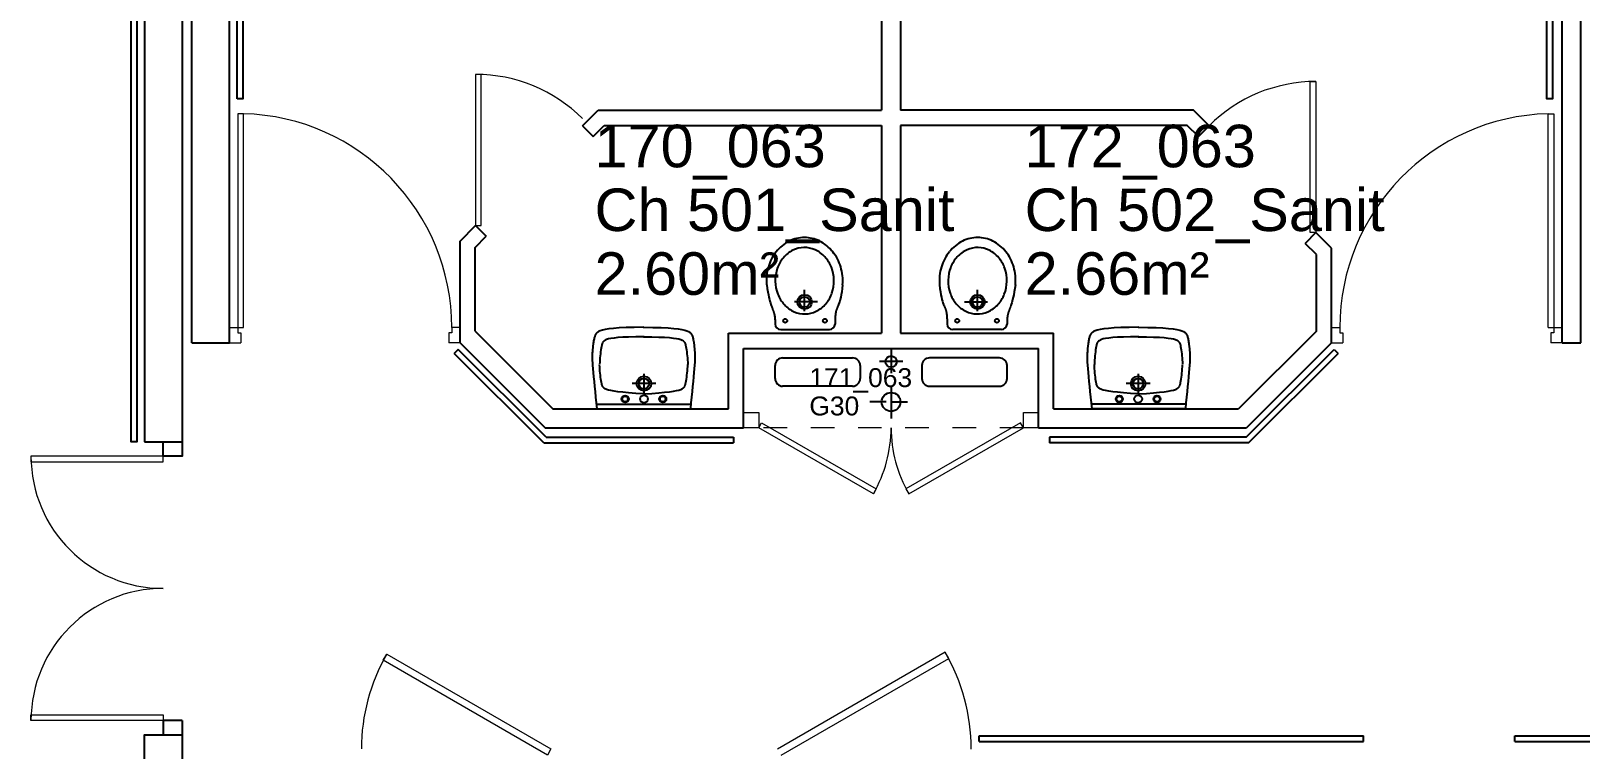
# Model space of a CAD drawing. Header units: metres. Extents: x -5 to 211, y -2 to 116.
# Drawn here: x 166.35 to 174.55, y 60.65 to 64.45 of the extents above; entities that cross this region are included whole.
import ezdxf

# ---------------------------------------------------------------- set-up
doc = ezdxf.new("R2010")
doc.units = ezdxf.units.M
doc.header["$MEASUREMENT"] = 0
doc.linetypes.add('CACHÉ', pattern=[0.25, 0.125, -0.125])
doc.linetypes.add('CONTINU', pattern=[0])
doc.layers.get('0').update_dxf_attribs({"linetype": 'CONTINUOUS'})
for name, color, linetype in [('006 sanitaire', 5, 'CONTINUOUS'), ('009 main courante', 171, 'CONTINUOUS'), ('A_Etiqu_Gaine', 8, 'CONTINUOUS'), ('A_Etiqu_Gaine_code', 8, 'CONTINUOUS'), ('A_Etiqu_Local', 8, 'CONTINUOUS'), ('A_MURS_CLOI', 7, 'CONTINUOUS'), ('A_MURS_STRU', 7, 'CONTINU')]:
    doc.layers.add(name, color=color, linetype=linetype)
doc.layers.add('A_PORT', color=8, linetype='CONTINUOUS', lineweight=0)
doc.styles.add('Attribut', font='arial.ttf')

# ---------------------------------------------------------------- blocks, each defined once
blk = doc.blocks.new('A_Etiqu_Local')
at = {"style": 'Attribut', "flags": 1}
for tag, p in [('CODE_HOPITAL', (-0.4463, 1.9645)), ('CODE_SITE', (-0.4463, 1.7395)), ('CODE_BATIMENT', (-0.4463, 1.5145)), ('CODE_SECTEUR', (-0.4463, 1.2895)), ('CODE_ETAGE', (-0.4463, 1.0645)), ('NOM_NORMALISE', (-0.4463, -0.843)), ('SECTEUR_ACTIVITE', (-0.4463, -1.068)), ('SOUS_SECTEUR_ACTIVITE', (-0.4463, -1.293)), ('VOLUME', (-0.4463, -1.518)), ('SERVICE', (-0.4463, -1.743)), ('CODE_UG', (-0.4463, -1.968)), ('CODE_UA', (-0.4463, -2.193)), ('CODE_POLE', (-0.4463, -2.418)), ('OCCUPANT_EXTERNE', (-0.4463, -2.643)), ('DISPONIBILITE', (-0.4463, -2.868)), ('ACCES_HANDICAPES', (-0.4463, -3.093)), ('NATURE_SOL', (-0.4463, -3.318)), ('RISQUE_LABORATOIRE', (-0.4463, -3.543)), ('AMIANTE', (-0.4463, -3.768))]:
    blk.add_attdef(tag, p, '', height=0.15, dxfattribs=at)
at = {"layer": 'A_Etiqu_Local', "style": 'Attribut'}
for tag, p in [('CODE_PIECE', (-0.4437, 0.5281)), ('NOM_USAGE', (-0.4437, 0.1906)), ('SURFACE', (-0.4437, -0.1469))]:
    blk.add_attdef(tag, p, '', height=0.225, dxfattribs=at)
blk = doc.blocks.new('A_Etiqu_Gaine')
at = {"style": 'Attribut', "flags": 1}
for tag, p in [('CODE_HOPITAL', (-0.4323, 0.8651)), ('CODE_SITE', (-0.4323, 0.7151)), ('CODE_BATIMENT', (-0.4323, 0.5651)), ('CODE_SECTEUR', (-0.4323, 0.4151)), ('CODE_ETAGE', (-0.4323, 0.2651)), ('NOM_NORMALISE', (-0.4323, -0.3349)), ('SECTEUR_ACTIVITE', (-0.4323, -0.4849)), ('SOUS_SECTEUR_ACTIVITE', (-0.4323, -0.6349)), ('SURFACE', (-0.4323, -0.7849)), ('CODE_UG', (-0.4323, -0.9349)), ('CODE_POLE', (-0.4323, -1.0849)), ('AMIANTE', (-0.4323, -1.2349))]:
    blk.add_attdef(tag, p, '', height=0.1, dxfattribs=at)
at = {"layer": 'A_Etiqu_Gaine', "style": 'Attribut'}
blk.add_attdef('NOM_USAGE', (-0.4323, -0.1849), '', height=0.1, dxfattribs=at)
at = {"layer": 'A_Etiqu_Gaine_code', "style": 'Attribut'}
blk.add_attdef('CODE_PIECE', (-0.4323, -0.0349), '', height=0.1, dxfattribs=at)

msp = doc.modelspace()

# ---------------------------------------------------------------- linework, layer by layer
at = {"layer": '006 sanitaire', "color": 8, "linetype": 'Continuous'}
for p, q in [((170.2426, 63.1019), (170.2455, 63.0825)), ((170.2455, 63.0825), (170.2484, 63.0653)), ((170.2484, 63.0653), (170.2513, 63.0502)), ((170.4428, 62.9627), (170.4428, 63.075)), ((170.6392, 63.0653), (170.6368, 63.0502)), ((170.6413, 63.0825), (170.6392, 63.0653)), ((170.643, 63.1019), (170.6413, 63.0825)), ((171.1573, 63.1019), (171.159, 63.0825)), ((171.159, 63.0825), (171.1611, 63.0653)), ((171.1611, 63.0653), (171.1635, 63.0502)), ((171.3575, 62.9627), (171.3575, 63.075)), ((171.5519, 63.0653), (171.549, 63.0502)), ((171.5548, 63.0825), (171.5519, 63.0653)), ((171.5577, 63.1019), (171.5548, 63.0825)), ((170.2513, 63.0502), (170.2541, 63.0368)), ((170.2541, 63.0368), (170.2569, 63.0252)), ((170.2569, 63.0252), (170.2595, 63.0151)), ((170.2595, 63.0151), (170.262, 63.0063)), ((170.262, 63.0063), (170.2644, 62.9987)), ((170.2644, 62.9987), (170.2666, 62.9921)), ((170.2666, 62.9921), (170.2687, 62.9863)), ((170.2687, 62.9863), (170.2696, 62.9837)), ((170.2696, 62.9837), (170.2705, 62.9813)), ((170.2705, 62.9813), (170.2714, 62.9789)), ((170.2714, 62.9789), (170.2722, 62.9767)), ((170.2722, 62.9767), (170.273, 62.9746)), ((170.5112, 63.0116), (170.3891, 63.0116)), ((170.6136, 62.9767), (170.6127, 62.9746)), ((170.6144, 62.9789), (170.6136, 62.9767)), ((170.6154, 62.9813), (170.6144, 62.9789)), ((170.6164, 62.9837), (170.6154, 62.9813)), ((170.6175, 62.9863), (170.6164, 62.9837)), ((170.6199, 62.9921), (170.6175, 62.9863)), ((170.6226, 62.9987), (170.6199, 62.9921)), ((170.6254, 63.0063), (170.6226, 62.9987)), ((170.6284, 63.0151), (170.6254, 63.0063)), ((170.6313, 63.0252), (170.6284, 63.0151)), ((170.6341, 63.0368), (170.6313, 63.0252)), ((170.6368, 63.0502), (170.6341, 63.0368)), ((171.1635, 63.0502), (171.1662, 63.0368)), ((171.1662, 63.0368), (171.169, 63.0252)), ((171.169, 63.0252), (171.172, 63.0151)), ((171.172, 63.0151), (171.1749, 63.0063)), ((171.1749, 63.0063), (171.1777, 62.9987)), ((171.1777, 62.9987), (171.1804, 62.9921)), ((171.1804, 62.9921), (171.1828, 62.9863)), ((171.1828, 62.9863), (171.1839, 62.9837)), ((171.1839, 62.9837), (171.1849, 62.9813)), ((171.1849, 62.9813), (171.1859, 62.9789)), ((171.1859, 62.9789), (171.1868, 62.9767)), ((171.1868, 62.9767), (171.1876, 62.9746)), ((171.2892, 63.0116), (171.4112, 63.0116)), ((171.5281, 62.9767), (171.5273, 62.9746)), ((171.5289, 62.9789), (171.5281, 62.9767)), ((171.5298, 62.9813), (171.5289, 62.9789)), ((171.5307, 62.9837), (171.5298, 62.9813)), ((171.5317, 62.9863), (171.5307, 62.9837)), ((171.5337, 62.9921), (171.5317, 62.9863)), ((171.5359, 62.9987), (171.5337, 62.9921)), ((171.5383, 63.0063), (171.5359, 62.9987)), ((171.5408, 63.0151), (171.5383, 63.0063)), ((171.5435, 63.0252), (171.5408, 63.0151)), ((171.5462, 63.0368), (171.5435, 63.0252)), ((171.549, 63.0502), (171.5462, 63.0368)), ((170.273, 62.9746), (170.2738, 62.9725)), ((170.2738, 62.9725), (170.2746, 62.9704)), ((170.2746, 62.9704), (170.2753, 62.9684)), ((170.2753, 62.9684), (170.2761, 62.9663)), ((170.2761, 62.9663), (170.2768, 62.9643)), ((170.2768, 62.9643), (170.2775, 62.9621)), ((170.2775, 62.9621), (170.2783, 62.9599)), ((170.2783, 62.9599), (170.279, 62.9577)), ((170.279, 62.9577), (170.2797, 62.9555)), ((170.2797, 62.9555), (170.2804, 62.9532)), ((170.2804, 62.9532), (170.281, 62.9509)), ((170.281, 62.9509), (170.2816, 62.9486)), ((170.2816, 62.9486), (170.2822, 62.9464)), ((170.2822, 62.9464), (170.2828, 62.9441)), ((170.2828, 62.9441), (170.2833, 62.9418)), ((170.2833, 62.9418), (170.2842, 62.9374)), ((170.2842, 62.9374), (170.2849, 62.9331)), ((170.2849, 62.9331), (170.2854, 62.9288)), ((170.2854, 62.9288), (170.2859, 62.9245)), ((170.2859, 62.9245), (170.2862, 62.9203)), ((170.2862, 62.9203), (170.2863, 62.916)), ((170.2863, 62.916), (170.2865, 62.9116)), ((170.2865, 62.9116), (170.2865, 62.9071)), ((170.2865, 62.9071), (170.2866, 62.9025)), ((170.2866, 62.9025), (170.2866, 62.8978)), ((170.2866, 62.8978), (170.2867, 62.8946)), ((170.6039, 62.8978), (170.6038, 62.8946)), ((170.604, 62.9071), (170.6039, 62.9025)), ((170.6039, 62.9025), (170.6039, 62.8978)), ((170.6041, 62.9203), (170.604, 62.916)), ((170.604, 62.916), (170.604, 62.9116)), ((170.604, 62.9116), (170.604, 62.9071)), ((170.6043, 62.9245), (170.6041, 62.9203)), ((170.6045, 62.9288), (170.6043, 62.9245)), ((170.6048, 62.9331), (170.6045, 62.9288)), ((170.6051, 62.9374), (170.6048, 62.9331)), ((170.6056, 62.9418), (170.6051, 62.9374)), ((170.6058, 62.9441), (170.6056, 62.9418)), ((170.6061, 62.9464), (170.6058, 62.9441)), ((170.6064, 62.9486), (170.6061, 62.9464)), ((170.6068, 62.9509), (170.6064, 62.9486)), ((170.6071, 62.9532), (170.6068, 62.9509)), ((170.6075, 62.9555), (170.6071, 62.9532)), ((170.6079, 62.9577), (170.6075, 62.9555)), ((170.6084, 62.9599), (170.6079, 62.9577)), ((170.6089, 62.9621), (170.6084, 62.9599)), ((170.6094, 62.9643), (170.6089, 62.9621)), ((170.61, 62.9663), (170.6094, 62.9643)), ((170.6106, 62.9684), (170.61, 62.9663)), ((170.6113, 62.9704), (170.6106, 62.9684)), ((170.612, 62.9725), (170.6113, 62.9704)), ((170.6127, 62.9746), (170.612, 62.9725)), ((171.1876, 62.9746), (171.1883, 62.9725)), ((171.1883, 62.9725), (171.1891, 62.9704)), ((171.1891, 62.9704), (171.1897, 62.9684)), ((171.1897, 62.9684), (171.1903, 62.9663)), ((171.1903, 62.9663), (171.1909, 62.9643)), ((171.1909, 62.9643), (171.1914, 62.9621)), ((171.1914, 62.9621), (171.1919, 62.9599)), ((171.1919, 62.9599), (171.1924, 62.9577)), ((171.1924, 62.9577), (171.1928, 62.9555)), ((171.1928, 62.9555), (171.1932, 62.9532)), ((171.1932, 62.9532), (171.1936, 62.9509)), ((171.1936, 62.9509), (171.1939, 62.9486)), ((171.1939, 62.9486), (171.1942, 62.9464)), ((171.1942, 62.9464), (171.1945, 62.9441)), ((171.1945, 62.9441), (171.1948, 62.9418)), ((171.1948, 62.9418), (171.1952, 62.9374)), ((171.1952, 62.9374), (171.1955, 62.9331)), ((171.1955, 62.9331), (171.1958, 62.9288)), ((171.1958, 62.9288), (171.196, 62.9245)), ((171.196, 62.9245), (171.1962, 62.9203)), ((171.1962, 62.9203), (171.1963, 62.916)), ((171.1963, 62.916), (171.1963, 62.9116)), ((171.1963, 62.9116), (171.1964, 62.9071)), ((171.1964, 62.9071), (171.1964, 62.9025)), ((171.1964, 62.9025), (171.1964, 62.8978)), ((171.1964, 62.8978), (171.1965, 62.8946)), ((171.5138, 62.8978), (171.5136, 62.8946)), ((171.514, 62.916), (171.5138, 62.9116)), ((171.5138, 62.9116), (171.5138, 62.9071)), ((171.5138, 62.9071), (171.5138, 62.9025)), ((171.5138, 62.9025), (171.5138, 62.8978)), ((171.5142, 62.9203), (171.514, 62.916)), ((171.5145, 62.9245), (171.5142, 62.9203)), ((171.5149, 62.9288), (171.5145, 62.9245)), ((171.5154, 62.9331), (171.5149, 62.9288)), ((171.5161, 62.9374), (171.5154, 62.9331)), ((171.517, 62.9418), (171.5161, 62.9374)), ((171.5175, 62.9441), (171.517, 62.9418)), ((171.5181, 62.9464), (171.5175, 62.9441)), ((171.5187, 62.9486), (171.5181, 62.9464)), ((171.5193, 62.9509), (171.5187, 62.9486)), ((171.52, 62.9532), (171.5193, 62.9509)), ((171.5206, 62.9555), (171.52, 62.9532)), ((171.5214, 62.9577), (171.5206, 62.9555)), ((171.5221, 62.9599), (171.5214, 62.9577)), ((171.5228, 62.9621), (171.5221, 62.9599)), ((171.5235, 62.9643), (171.5228, 62.9621)), ((171.5243, 62.9663), (171.5235, 62.9643)), ((171.525, 62.9684), (171.5243, 62.9663)), ((171.5257, 62.9704), (171.525, 62.9684)), ((171.5265, 62.9725), (171.5257, 62.9704)), ((171.5273, 62.9746), (171.5265, 62.9725)), ((169.3289, 62.8163), (169.3278, 62.811)), ((169.3299, 62.8212), (169.3289, 62.8163)), ((169.3311, 62.8256), (169.3299, 62.8212)), ((169.3323, 62.8296), (169.3311, 62.8256)), ((169.3336, 62.8333), (169.3323, 62.8296)), ((169.3351, 62.8367), (169.3336, 62.8333)), ((169.3368, 62.8398), (169.3351, 62.8367)), ((169.3387, 62.8426), (169.3368, 62.8398)), ((169.3408, 62.8453), (169.3387, 62.8426)), ((169.3433, 62.8478), (169.3408, 62.8453)), ((169.346, 62.8501), (169.3433, 62.8478)), ((169.3526, 62.8547), (169.346, 62.8501)), ((169.3613, 62.8589), (169.3526, 62.8547)), ((169.3729, 62.8627), (169.3613, 62.8589)), ((169.3879, 62.8662), (169.3729, 62.8627)), ((169.4072, 62.8693), (169.3879, 62.8662)), ((169.3956, 62.8128), (169.3884, 62.8097)), ((169.4053, 62.8157), (169.3956, 62.8128)), ((169.4181, 62.8184), (169.4053, 62.8157)), ((169.4315, 62.8719), (169.4072, 62.8693)), ((169.4345, 62.8208), (169.4181, 62.8184)), ((169.4615, 62.8742), (169.4315, 62.8719)), ((169.4552, 62.8228), (169.4345, 62.8208)), ((169.4809, 62.8246), (169.4552, 62.8228)), ((169.498, 62.8759), (169.4615, 62.8742)), ((169.512, 62.8259), (169.4809, 62.8246)), ((169.5415, 62.8772), (169.498, 62.8759)), ((169.5492, 62.8267), (169.512, 62.8259)), ((169.5929, 62.878), (169.5415, 62.8772)), ((169.5932, 62.8271), (169.5492, 62.8267)), ((169.589, 62.878), (169.6404, 62.8772)), ((169.5898, 62.8271), (169.6338, 62.8267)), ((169.6338, 62.8267), (169.671, 62.8259)), ((169.6404, 62.8772), (169.684, 62.8759)), ((169.671, 62.8259), (169.7021, 62.8246)), ((169.684, 62.8759), (169.7204, 62.8742)), ((169.7021, 62.8246), (169.7277, 62.8228)), ((169.7204, 62.8742), (169.7504, 62.8719)), ((169.7277, 62.8228), (169.7485, 62.8208)), ((169.7485, 62.8208), (169.7649, 62.8184)), ((169.7504, 62.8719), (169.7747, 62.8693)), ((169.7649, 62.8184), (169.7777, 62.8157)), ((169.7747, 62.8693), (169.794, 62.8662)), ((169.7777, 62.8157), (169.7874, 62.8128)), ((169.7874, 62.8128), (169.7946, 62.8097)), ((169.794, 62.8662), (169.8091, 62.8627)), ((169.8091, 62.8627), (169.8206, 62.8589)), ((169.8206, 62.8589), (169.8293, 62.8547)), ((169.8293, 62.8547), (169.8359, 62.8501)), ((169.8359, 62.8501), (169.8387, 62.8478)), ((169.8387, 62.8478), (169.8411, 62.8453)), ((169.8411, 62.8453), (169.8432, 62.8426)), ((169.8432, 62.8426), (169.8451, 62.8398)), ((169.8451, 62.8398), (169.8468, 62.8367)), ((169.8468, 62.8367), (169.8483, 62.8333)), ((169.8483, 62.8333), (169.8496, 62.8296)), ((169.8496, 62.8296), (169.8509, 62.8256)), ((169.8509, 62.8256), (169.852, 62.8212)), ((169.852, 62.8212), (169.8531, 62.8163)), ((169.8531, 62.8163), (169.8541, 62.811)), ((170.3167, 62.8658), (170.5738, 62.8658)), ((171.4837, 62.8658), (171.2265, 62.8658)), ((171.9473, 62.8163), (171.9462, 62.811)), ((171.9483, 62.8212), (171.9473, 62.8163)), ((171.9495, 62.8256), (171.9483, 62.8212)), ((171.9507, 62.8296), (171.9495, 62.8256)), ((171.952, 62.8333), (171.9507, 62.8296)), ((171.9535, 62.8367), (171.952, 62.8333)), ((171.9552, 62.8398), (171.9535, 62.8367)), ((171.9571, 62.8426), (171.9552, 62.8398)), ((171.9592, 62.8453), (171.9571, 62.8426)), ((171.9617, 62.8478), (171.9592, 62.8453)), ((171.9644, 62.8501), (171.9617, 62.8478)), ((171.971, 62.8547), (171.9644, 62.8501)), ((171.9797, 62.8589), (171.971, 62.8547)), ((171.9913, 62.8627), (171.9797, 62.8589)), ((172.0063, 62.8662), (171.9913, 62.8627)), ((172.013, 62.8128), (172.0057, 62.8097)), ((172.0256, 62.8693), (172.0063, 62.8662)), ((172.0227, 62.8157), (172.013, 62.8128)), ((172.0354, 62.8184), (172.0227, 62.8157)), ((172.0499, 62.8719), (172.0256, 62.8693)), ((172.0519, 62.8208), (172.0354, 62.8184)), ((172.0799, 62.8742), (172.0499, 62.8719)), ((172.0726, 62.8228), (172.0519, 62.8208)), ((172.0982, 62.8246), (172.0726, 62.8228)), ((172.1163, 62.8759), (172.0799, 62.8742)), ((172.1293, 62.8259), (172.0982, 62.8246)), ((172.1599, 62.8772), (172.1163, 62.8759)), ((172.1665, 62.8267), (172.1293, 62.8259)), ((172.2113, 62.878), (172.1599, 62.8772)), ((172.2105, 62.8271), (172.1665, 62.8267)), ((172.2072, 62.8271), (172.2511, 62.8267)), ((172.2074, 62.878), (172.2588, 62.8772)), ((172.2511, 62.8267), (172.2883, 62.8259)), ((172.2588, 62.8772), (172.3024, 62.8759)), ((172.2883, 62.8259), (172.3195, 62.8246)), ((172.3024, 62.8759), (172.3388, 62.8742)), ((172.3195, 62.8246), (172.3451, 62.8228)), ((172.3388, 62.8742), (172.3688, 62.8719)), ((172.3451, 62.8228), (172.3658, 62.8208)), ((172.3658, 62.8208), (172.3822, 62.8184)), ((172.3688, 62.8719), (172.3931, 62.8693)), ((172.3822, 62.8184), (172.395, 62.8157)), ((172.3931, 62.8693), (172.4124, 62.8662)), ((172.395, 62.8157), (172.4047, 62.8128)), ((172.4047, 62.8128), (172.4119, 62.8097)), ((172.4124, 62.8662), (172.4275, 62.8627)), ((172.4275, 62.8627), (172.439, 62.8589)), ((172.439, 62.8589), (172.4477, 62.8547)), ((172.4477, 62.8547), (172.4543, 62.8501)), ((172.4543, 62.8501), (172.457, 62.8478)), ((172.457, 62.8478), (172.4595, 62.8453)), ((172.4595, 62.8453), (172.4616, 62.8426)), ((172.4616, 62.8426), (172.4635, 62.8398)), ((172.4635, 62.8398), (172.4652, 62.8367)), ((172.4652, 62.8367), (172.4667, 62.8333)), ((172.4667, 62.8333), (172.468, 62.8296)), ((172.468, 62.8296), (172.4692, 62.8256)), ((172.4692, 62.8256), (172.4704, 62.8212)), ((172.4704, 62.8212), (172.4714, 62.8163)), ((172.4714, 62.8163), (172.4725, 62.811)), ((169.3193, 62.7315), (169.3192, 62.7258)), ((169.3195, 62.7371), (169.3193, 62.7315)), ((169.3198, 62.7427), (169.3195, 62.7371)), ((169.3202, 62.7484), (169.3198, 62.7427)), ((169.3207, 62.7543), (169.3202, 62.7484)), ((169.3212, 62.7605), (169.3207, 62.7543)), ((169.3218, 62.7669), (169.3212, 62.7605)), ((169.3225, 62.7734), (169.3218, 62.7669)), ((169.3233, 62.7799), (169.3225, 62.7734)), ((169.3241, 62.7865), (169.3233, 62.7799)), ((169.325, 62.793), (169.3241, 62.7865)), ((169.3259, 62.7992), (169.325, 62.793)), ((169.3268, 62.8053), (169.3259, 62.7992)), ((169.3278, 62.811), (169.3268, 62.8053)), ((169.3624, 62.738), (169.3612, 62.7271)), ((169.3637, 62.7484), (169.3624, 62.738)), ((169.3651, 62.7584), (169.3637, 62.7484)), ((169.3666, 62.7676), (169.3651, 62.7584)), ((169.3682, 62.776), (169.3666, 62.7676)), ((169.3698, 62.7833), (169.3682, 62.776)), ((169.3706, 62.7865), (169.3698, 62.7833)), ((169.3714, 62.7895), (169.3706, 62.7865)), ((169.3723, 62.7922), (169.3714, 62.7895)), ((169.3733, 62.7946), (169.3723, 62.7922)), ((169.3744, 62.7969), (169.3733, 62.7946)), ((169.3757, 62.799), (169.3744, 62.7969)), ((169.3772, 62.801), (169.3757, 62.799)), ((169.3788, 62.8029), (169.3772, 62.801)), ((169.3808, 62.8046), (169.3788, 62.8029)), ((169.383, 62.8063), (169.3808, 62.8046)), ((169.3884, 62.8097), (169.383, 62.8063)), ((169.7946, 62.8097), (169.8, 62.8063)), ((169.8, 62.8063), (169.8022, 62.8046)), ((169.8022, 62.8046), (169.8041, 62.8029)), ((169.8041, 62.8029), (169.8058, 62.801)), ((169.8058, 62.801), (169.8073, 62.799)), ((169.8073, 62.799), (169.8086, 62.7969)), ((169.8086, 62.7969), (169.8097, 62.7946)), ((169.8097, 62.7946), (169.8107, 62.7922)), ((169.8107, 62.7922), (169.8116, 62.7895)), ((169.8116, 62.7895), (169.8124, 62.7865)), ((169.8124, 62.7865), (169.8132, 62.7833)), ((169.8132, 62.7833), (169.8148, 62.776)), ((169.8148, 62.776), (169.8164, 62.7676)), ((169.8164, 62.7676), (169.8179, 62.7583)), ((169.8179, 62.7583), (169.8193, 62.7483)), ((169.8193, 62.7483), (169.8206, 62.7377)), ((169.8206, 62.7377), (169.8218, 62.7266)), ((169.8541, 62.811), (169.8551, 62.8053)), ((169.8551, 62.8053), (169.856, 62.7992)), ((169.856, 62.7992), (169.857, 62.793)), ((169.857, 62.793), (169.8578, 62.7865)), ((169.8578, 62.7865), (169.8586, 62.7799)), ((169.8586, 62.7799), (169.8594, 62.7734)), ((169.8594, 62.7734), (169.8601, 62.7669)), ((169.8601, 62.7669), (169.8607, 62.7605)), ((169.8607, 62.7605), (169.8612, 62.7543)), ((169.8612, 62.7543), (169.8617, 62.7484)), ((169.8617, 62.7484), (169.8621, 62.7427)), ((169.8621, 62.7427), (169.8624, 62.7371)), ((169.8624, 62.7371), (169.8626, 62.7315)), ((169.8626, 62.7315), (169.8627, 62.7258)), ((170.9002, 62.7577), (170.9002, 62.6347)), ((171.9377, 62.7315), (171.9376, 62.7258)), ((171.9379, 62.7371), (171.9377, 62.7315)), ((171.9382, 62.7427), (171.9379, 62.7371)), ((171.9386, 62.7484), (171.9382, 62.7427)), ((171.9391, 62.7543), (171.9386, 62.7484)), ((171.9396, 62.7605), (171.9391, 62.7543)), ((171.9402, 62.7669), (171.9396, 62.7605)), ((171.9409, 62.7734), (171.9402, 62.7669)), ((171.9417, 62.7799), (171.9409, 62.7734)), ((171.9425, 62.7865), (171.9417, 62.7799)), ((171.9434, 62.793), (171.9425, 62.7865)), ((171.9443, 62.7992), (171.9434, 62.793)), ((171.9452, 62.8053), (171.9443, 62.7992)), ((171.9462, 62.811), (171.9452, 62.8053)), ((171.9797, 62.7377), (171.9786, 62.7266)), ((171.981, 62.7483), (171.9797, 62.7377)), ((171.9824, 62.7583), (171.981, 62.7483)), ((171.9839, 62.7676), (171.9824, 62.7583)), ((171.9855, 62.776), (171.9839, 62.7676)), ((171.9871, 62.7833), (171.9855, 62.776)), ((171.9879, 62.7865), (171.9871, 62.7833)), ((171.9887, 62.7895), (171.9879, 62.7865)), ((171.9896, 62.7922), (171.9887, 62.7895)), ((171.9906, 62.7946), (171.9896, 62.7922)), ((171.9918, 62.7969), (171.9906, 62.7946)), ((171.993, 62.799), (171.9918, 62.7969)), ((171.9945, 62.801), (171.993, 62.799)), ((171.9962, 62.8029), (171.9945, 62.801)), ((171.9981, 62.8046), (171.9962, 62.8029)), ((172.0003, 62.8063), (171.9981, 62.8046)), ((172.0057, 62.8097), (172.0003, 62.8063)), ((172.4119, 62.8097), (172.4174, 62.8063)), ((172.4174, 62.8063), (172.4196, 62.8046)), ((172.4196, 62.8046), (172.4215, 62.8029)), ((172.4215, 62.8029), (172.4232, 62.801)), ((172.4232, 62.801), (172.4246, 62.799)), ((172.4246, 62.799), (172.4259, 62.7969)), ((172.4259, 62.7969), (172.427, 62.7946)), ((172.427, 62.7946), (172.428, 62.7922)), ((172.428, 62.7922), (172.4289, 62.7895)), ((172.4289, 62.7895), (172.4298, 62.7865)), ((172.4298, 62.7865), (172.4306, 62.7833)), ((172.4306, 62.7833), (172.4322, 62.776)), ((172.4322, 62.776), (172.4337, 62.7676)), ((172.4337, 62.7676), (172.4352, 62.7584)), ((172.4352, 62.7584), (172.4366, 62.7484)), ((172.4366, 62.7484), (172.4379, 62.738)), ((172.4379, 62.738), (172.4391, 62.7271)), ((172.4725, 62.811), (172.4735, 62.8053)), ((172.4735, 62.8053), (172.4744, 62.7992)), ((172.4744, 62.7992), (172.4753, 62.793)), ((172.4753, 62.793), (172.4762, 62.7865)), ((172.4762, 62.7865), (172.477, 62.7799)), ((172.477, 62.7799), (172.4778, 62.7734)), ((172.4778, 62.7734), (172.4785, 62.7669)), ((172.4785, 62.7669), (172.4791, 62.7605)), ((172.4791, 62.7605), (172.4796, 62.7543)), ((172.4796, 62.7543), (172.4801, 62.7484)), ((172.4801, 62.7484), (172.4805, 62.7427)), ((172.4805, 62.7427), (172.4808, 62.7371)), ((172.4808, 62.7371), (172.481, 62.7315)), ((172.481, 62.7315), (172.4811, 62.7258)), ((169.3192, 62.7258), (169.3192, 62.72)), ((169.3192, 62.72), (169.3192, 62.7139)), ((169.3192, 62.7139), (169.3194, 62.7076)), ((169.3194, 62.7076), (169.3197, 62.7008)), ((169.3197, 62.7008), (169.3201, 62.6935)), ((169.3201, 62.6935), (169.3211, 62.6771)), ((169.3211, 62.6771), (169.3226, 62.6585)), ((169.3226, 62.6585), (169.3244, 62.6379)), ((169.3588, 62.6938), (169.3585, 62.683)), ((169.3588, 62.6679), (169.3585, 62.6787)), ((169.3594, 62.7048), (169.3588, 62.6938)), ((169.3594, 62.6569), (169.3588, 62.6679)), ((169.3602, 62.716), (169.3594, 62.7048)), ((169.3602, 62.6457), (169.3594, 62.6569)), ((169.3612, 62.7271), (169.3602, 62.716)), ((169.8218, 62.7266), (169.8228, 62.7152)), ((169.8228, 62.7152), (169.8236, 62.7037)), ((169.8228, 62.6465), (169.8236, 62.658)), ((169.8236, 62.7037), (169.8242, 62.6922)), ((169.8236, 62.658), (169.8242, 62.6695)), ((169.8242, 62.6922), (169.8246, 62.6808)), ((169.8242, 62.6695), (169.8246, 62.6809)), ((169.8593, 62.6585), (169.8575, 62.6379)), ((169.8608, 62.6771), (169.8593, 62.6585)), ((169.8619, 62.6935), (169.8608, 62.6771)), ((169.8622, 62.7008), (169.8619, 62.6935)), ((169.8625, 62.7076), (169.8622, 62.7008)), ((169.8627, 62.7139), (169.8625, 62.7076)), ((169.8627, 62.7258), (169.8627, 62.72)), ((169.8627, 62.72), (169.8627, 62.7139)), ((170.2867, 62.6058), (170.2867, 62.6758)), ((170.3267, 62.7158), (170.6967, 62.7158)), ((170.7367, 62.6758), (170.7367, 62.6058)), ((170.9617, 62.6962), (170.8387, 62.6962)), ((171.0636, 62.6758), (171.0636, 62.6058)), ((171.4736, 62.7158), (171.1036, 62.7158)), ((171.5136, 62.6058), (171.5136, 62.6758)), ((171.9376, 62.7258), (171.9376, 62.72)), ((171.9376, 62.72), (171.9376, 62.7139)), ((171.9376, 62.7139), (171.9378, 62.7076)), ((171.9378, 62.7076), (171.9381, 62.7008)), ((171.9381, 62.7008), (171.9385, 62.6935)), ((171.9385, 62.6935), (171.9395, 62.6771)), ((171.9395, 62.6771), (171.941, 62.6585)), ((171.941, 62.6585), (171.9428, 62.6379)), ((171.9761, 62.6922), (171.9757, 62.6808)), ((171.9761, 62.6695), (171.9757, 62.6809)), ((171.9767, 62.7037), (171.9761, 62.6922)), ((171.9767, 62.658), (171.9761, 62.6695)), ((171.9776, 62.7152), (171.9767, 62.7037)), ((171.9776, 62.6465), (171.9767, 62.658)), ((171.9786, 62.7266), (171.9776, 62.7152)), ((172.4391, 62.7271), (172.4401, 62.716)), ((172.4401, 62.716), (172.4409, 62.7048)), ((172.4401, 62.6457), (172.4409, 62.6569)), ((172.4409, 62.7048), (172.4415, 62.6938)), ((172.4409, 62.6569), (172.4415, 62.6679)), ((172.4415, 62.6938), (172.4419, 62.683)), ((172.4415, 62.6679), (172.4419, 62.6787)), ((172.4777, 62.6585), (172.4759, 62.6379)), ((172.4792, 62.6771), (172.4777, 62.6585)), ((172.4803, 62.6935), (172.4792, 62.6771)), ((172.4806, 62.7008), (172.4803, 62.6935)), ((172.4809, 62.7076), (172.4806, 62.7008)), ((172.4811, 62.7139), (172.4809, 62.7076)), ((172.4811, 62.7258), (172.4811, 62.72)), ((172.4811, 62.72), (172.4811, 62.7139)), ((169.3244, 62.6379), (169.3265, 62.6152)), ((169.3265, 62.6152), (169.3289, 62.5908)), ((169.3289, 62.5908), (169.3315, 62.5646)), ((169.3612, 62.6346), (169.3602, 62.6457)), ((169.3624, 62.6237), (169.3612, 62.6346)), ((169.3637, 62.6133), (169.3624, 62.6237)), ((169.3651, 62.6033), (169.3637, 62.6133)), ((169.3666, 62.5941), (169.3651, 62.6033)), ((169.3682, 62.5857), (169.3666, 62.5941)), ((169.3698, 62.5784), (169.3682, 62.5857)), ((169.3706, 62.5752), (169.3698, 62.5784)), ((169.3714, 62.5722), (169.3706, 62.5752)), ((169.3723, 62.5695), (169.3714, 62.5722)), ((169.3733, 62.5671), (169.3723, 62.5695)), ((169.3744, 62.5648), (169.3733, 62.5671)), ((169.6562, 62.5798), (169.5297, 62.5798)), ((169.5929, 62.6308), (169.5929, 62.5287)), ((169.8086, 62.5648), (169.8097, 62.5671)), ((169.8097, 62.5671), (169.8107, 62.5695)), ((169.8107, 62.5695), (169.8116, 62.5722)), ((169.8116, 62.5722), (169.8124, 62.5752)), ((169.8124, 62.5752), (169.8132, 62.5784)), ((169.8132, 62.5784), (169.8148, 62.5857)), ((169.8148, 62.5857), (169.8164, 62.5941)), ((169.8164, 62.5941), (169.8179, 62.6034)), ((169.8179, 62.6034), (169.8193, 62.6134)), ((169.8193, 62.6134), (169.8206, 62.624)), ((169.8206, 62.624), (169.8218, 62.6351)), ((169.8218, 62.6351), (169.8228, 62.6465)), ((169.8531, 62.5908), (169.8505, 62.5646)), ((169.8554, 62.6152), (169.8531, 62.5908)), ((169.8575, 62.6379), (169.8554, 62.6152)), ((170.9002, 62.5703), (170.9002, 62.3946)), ((171.9428, 62.6379), (171.9449, 62.6152)), ((171.9449, 62.6152), (171.9473, 62.5908)), ((171.9473, 62.5908), (171.9499, 62.5646)), ((171.9786, 62.6351), (171.9776, 62.6465)), ((171.9797, 62.624), (171.9786, 62.6351)), ((171.981, 62.6134), (171.9797, 62.624)), ((171.9824, 62.6034), (171.981, 62.6134)), ((171.9839, 62.5941), (171.9824, 62.6034)), ((171.9855, 62.5857), (171.9839, 62.5941)), ((171.9871, 62.5784), (171.9855, 62.5857)), ((171.9879, 62.5752), (171.9871, 62.5784)), ((171.9887, 62.5722), (171.9879, 62.5752)), ((171.9896, 62.5695), (171.9887, 62.5722)), ((171.9906, 62.5671), (171.9896, 62.5695)), ((171.9918, 62.5648), (171.9906, 62.5671)), ((172.2706, 62.5798), (172.1442, 62.5798)), ((172.2074, 62.6308), (172.2074, 62.5287)), ((172.4259, 62.5648), (172.427, 62.5671)), ((172.427, 62.5671), (172.428, 62.5695)), ((172.428, 62.5695), (172.4289, 62.5722)), ((172.4289, 62.5722), (172.4298, 62.5752)), ((172.4298, 62.5752), (172.4306, 62.5784)), ((172.4306, 62.5784), (172.4322, 62.5857)), ((172.4322, 62.5857), (172.4337, 62.5941)), ((172.4337, 62.5941), (172.4352, 62.6033)), ((172.4352, 62.6033), (172.4366, 62.6133)), ((172.4366, 62.6133), (172.4379, 62.6237)), ((172.4379, 62.6237), (172.4391, 62.6346)), ((172.4391, 62.6346), (172.4401, 62.6457)), ((172.4715, 62.5908), (172.4689, 62.5646)), ((172.4738, 62.6152), (172.4715, 62.5908)), ((172.4759, 62.6379), (172.4738, 62.6152)), ((169.3315, 62.5646), (169.3342, 62.537)), ((169.3342, 62.537), (169.3372, 62.5079)), ((169.3372, 62.5079), (169.3402, 62.4777)), ((169.3757, 62.5627), (169.3744, 62.5648)), ((169.3772, 62.5607), (169.3757, 62.5627)), ((169.3788, 62.5588), (169.3772, 62.5607)), ((169.3808, 62.5571), (169.3788, 62.5588)), ((169.383, 62.5554), (169.3808, 62.5571)), ((169.3884, 62.552), (169.383, 62.5554)), ((169.3956, 62.5488), (169.3884, 62.552)), ((169.4053, 62.5457), (169.3956, 62.5488)), ((169.4181, 62.5427), (169.4053, 62.5457)), ((169.4345, 62.5397), (169.4181, 62.5427)), ((169.4552, 62.5368), (169.4345, 62.5397)), ((169.4809, 62.5339), (169.4552, 62.5368)), ((169.512, 62.531), (169.4809, 62.5339)), ((169.5492, 62.5281), (169.512, 62.531)), ((169.5932, 62.5251), (169.5492, 62.5281)), ((169.5898, 62.5251), (169.6338, 62.5281)), ((169.6338, 62.5281), (169.671, 62.531)), ((169.671, 62.531), (169.7021, 62.5339)), ((169.7021, 62.5339), (169.7277, 62.5368)), ((169.7277, 62.5368), (169.7485, 62.5397)), ((169.7485, 62.5397), (169.7649, 62.5427)), ((169.7649, 62.5427), (169.7777, 62.5457)), ((169.7777, 62.5457), (169.7874, 62.5488)), ((169.7874, 62.5488), (169.7946, 62.552)), ((169.7946, 62.552), (169.8, 62.5554)), ((169.8, 62.5554), (169.8022, 62.5571)), ((169.8022, 62.5571), (169.8041, 62.5588)), ((169.8041, 62.5588), (169.8058, 62.5607)), ((169.8058, 62.5607), (169.8073, 62.5627)), ((169.8073, 62.5627), (169.8086, 62.5648)), ((169.8447, 62.5079), (169.8417, 62.4777)), ((169.8477, 62.537), (169.8447, 62.5079)), ((169.8505, 62.5646), (169.8477, 62.537)), ((170.6967, 62.5658), (170.3267, 62.5658)), ((171.1036, 62.5658), (171.4736, 62.5658)), ((171.9499, 62.5646), (171.9526, 62.537)), ((171.9526, 62.537), (171.9556, 62.5079)), ((171.9556, 62.5079), (171.9586, 62.4777)), ((171.993, 62.5627), (171.9918, 62.5648)), ((171.9945, 62.5607), (171.993, 62.5627)), ((171.9962, 62.5588), (171.9945, 62.5607)), ((171.9981, 62.5571), (171.9962, 62.5588)), ((172.0003, 62.5554), (171.9981, 62.5571)), ((172.0057, 62.552), (172.0003, 62.5554)), ((172.013, 62.5488), (172.0057, 62.552)), ((172.0227, 62.5457), (172.013, 62.5488)), ((172.0354, 62.5427), (172.0227, 62.5457)), ((172.0519, 62.5397), (172.0354, 62.5427)), ((172.0726, 62.5368), (172.0519, 62.5397)), ((172.0982, 62.5339), (172.0726, 62.5368)), ((172.1293, 62.531), (172.0982, 62.5339)), ((172.1665, 62.5281), (172.1293, 62.531)), ((172.2105, 62.5251), (172.1665, 62.5281)), ((172.2072, 62.5251), (172.2511, 62.5281)), ((172.2511, 62.5281), (172.2883, 62.531)), ((172.2883, 62.531), (172.3195, 62.5339)), ((172.3195, 62.5339), (172.3451, 62.5368)), ((172.3451, 62.5368), (172.3658, 62.5397)), ((172.3658, 62.5397), (172.3822, 62.5427)), ((172.3822, 62.5427), (172.395, 62.5457)), ((172.395, 62.5457), (172.4047, 62.5488)), ((172.4047, 62.5488), (172.4119, 62.552)), ((172.4119, 62.552), (172.4174, 62.5554)), ((172.4174, 62.5554), (172.4196, 62.5571)), ((172.4196, 62.5571), (172.4215, 62.5588)), ((172.4215, 62.5588), (172.4232, 62.5607)), ((172.4232, 62.5607), (172.4246, 62.5627)), ((172.4246, 62.5627), (172.4259, 62.5648)), ((172.4631, 62.5079), (172.4601, 62.4777)), ((172.4661, 62.537), (172.4631, 62.5079)), ((172.4689, 62.5646), (172.4661, 62.537)), ((169.3402, 62.4777), (169.3433, 62.4462)), ((169.3433, 62.4711), (169.8386, 62.4711)), ((169.3433, 62.4462), (169.8386, 62.4462)), ((169.8417, 62.4777), (169.8386, 62.4462)), ((170.8751, 62.4825), (170.7873, 62.4825)), ((170.9002, 62.4825), (170.988, 62.4825)), ((171.9586, 62.4777), (171.9617, 62.4462)), ((172.457, 62.4711), (171.9617, 62.4711)), ((172.457, 62.4462), (171.9617, 62.4462)), ((172.4601, 62.4777), (172.457, 62.4462))]:
    msp.add_line(p, q, dxfattribs=at)
for centre, radius in [((170.4428, 63.0116), 0.0383), ((170.4428, 63.0116), 0.0276), ((171.3575, 63.0116), 0.0383), ((171.3575, 63.0116), 0.0276), ((170.3403, 62.9119), 0.0105), ((170.5502, 62.9119), 0.0105), ((171.2501, 62.9119), 0.0105), ((171.4601, 62.9119), 0.0105), ((170.9002, 62.6962), 0.03), ((169.5929, 62.5798), 0.0387), ((169.5929, 62.5798), 0.0274), ((172.2074, 62.5798), 0.0387), ((172.2074, 62.5798), 0.0274), ((169.4934, 62.4983), 0.0189), ((169.4934, 62.4983), 0.0144), ((169.5929, 62.4983), 0.0204), ((169.6924, 62.4983), 0.0189), ((169.6924, 62.4983), 0.0144), ((170.9002, 62.4825), 0.05), ((172.1079, 62.4983), 0.0189), ((172.1079, 62.4983), 0.0144), ((172.2074, 62.4983), 0.0204), ((172.3069, 62.4983), 0.0189), ((172.3069, 62.4983), 0.0144)]:
    msp.add_circle(centre, radius, dxfattribs=at)
for centre, radius, start, end in [((170.4544, 63.1485), 0.2069, 116.62346, 141.33812), ((170.4418, 63.1737), 0.1787, 89.99932, 116.62229), ((170.4418, 63.1728), 0.1796, 63.48174, 90.00025), ((170.4283, 63.1458), 0.2098, 38.97884, 63.48144), ((171.372, 63.1458), 0.2098, 116.51856, 141.02116), ((171.3585, 63.1728), 0.1796, 89.99975, 116.51826), ((171.3586, 63.1737), 0.1787, 63.37771, 90.00068), ((171.3459, 63.1485), 0.2069, 38.66238, 63.37704), ((170.474, 63.1328), 0.232, 141.33721, 163.77924), ((170.4648, 63.1321), 0.1761, 139.73246, 161.09011), ((170.4511, 63.1437), 0.1581, 116.30915, 139.73137), ((170.442, 63.162), 0.1377, 66.06169, 116.31043), ((170.4337, 63.1434), 0.1581, 42.63973, 66.06195), ((170.4205, 63.1311), 0.1761, 21.2818, 42.63944), ((170.4088, 63.13), 0.2348, 16.69913, 38.97816), ((171.3915, 63.13), 0.2348, 141.02184, 163.30087), ((171.3798, 63.1311), 0.1761, 137.36056, 158.7182), ((171.3666, 63.1434), 0.1581, 113.93805, 137.36027), ((171.3583, 63.162), 0.1377, 63.69002, 113.96131), ((171.3493, 63.1437), 0.1581, 40.26863, 63.69085), ((171.3355, 63.1321), 0.1761, 18.91066, 40.2683), ((171.3263, 63.1328), 0.232, 16.22047, 38.6625), ((170.5005, 63.1251), 0.2596, 163.7799, 184.98099), ((170.4861, 63.1248), 0.1986, 161.08941, 201.28007), ((170.3995, 63.123), 0.1986, 341.08928, 21.24612), ((170.3847, 63.1228), 0.26, 355.53716, 16.69985), ((171.4156, 63.1228), 0.26, 163.30074, 184.46343), ((171.4008, 63.123), 0.1986, 158.7184, 198.93095), ((171.3142, 63.1248), 0.1986, 338.7184, 18.89699), ((171.2998, 63.1251), 0.2596, 355.01961, 16.2207), ((170.4208, 63.1157), 0.1761, 319.73246, 341.09011), ((171.3795, 63.1157), 0.1761, 198.91066, 220.2683), ((170.4651, 63.1166), 0.1761, 201.2818, 222.63944), ((170.4519, 63.1044), 0.1581, 222.63973, 246.06195), ((170.4346, 63.104), 0.1581, 296.30986, 319.73207), ((171.3658, 63.104), 0.1581, 220.26738, 243.68959), ((171.3484, 63.1044), 0.1581, 293.93857, 317.36079), ((171.3352, 63.1166), 0.1761, 317.36056, 338.7182), ((170.3167, 62.8958), 0.03, 182.18351, 270), ((170.4436, 63.0857), 0.1377, 246.0615, 296.33377), ((170.5738, 62.8958), 0.03, 270, 357.81648), ((171.2265, 62.8958), 0.03, 182.18352, 270), ((171.3567, 63.0857), 0.1377, 243.69025, 293.92735), ((171.4837, 62.8958), 0.03, 270, 357.81648), ((170.3267, 62.6758), 0.04, 89.99924, 179.99933), ((170.6967, 62.6758), 0.04, 359.99924, 89.99933), ((171.1036, 62.6758), 0.04, 90.00067, 180.00076), ((171.4736, 62.6758), 0.04, 0.00067, 90.00076), ((170.3267, 62.6058), 0.04, 179.99996, 270.00004), ((170.6967, 62.6058), 0.04, 269.99924, 359.99933), ((171.1036, 62.6058), 0.04, 180.00067, 270.00076), ((171.4736, 62.6058), 0.04, 270.00006, 359.99994)]:
    msp.add_arc(centre, radius, start, end, dxfattribs=at)
at = {"layer": '009 main courante', "color": 8, "linetype": 'Continuous'}
for p, q in [((168.6103, 62.7609), (168.5891, 62.7397)), ((169.0625, 62.2662), (168.5891, 62.7397)), ((169.0749, 62.2962), (168.6103, 62.7609)), ((172.7791, 62.2962), (173.2437, 62.7609)), ((172.7915, 62.2662), (173.265, 62.7397)), ((173.2437, 62.7609), (173.265, 62.7397)), ((169.0625, 62.2662), (170.0659, 62.2662)), ((169.0749, 62.2962), (170.0659, 62.2962)), ((170.0658, 62.2962), (170.0659, 62.2662)), ((171.7382, 62.2962), (171.7381, 62.2662)), ((172.7791, 62.2962), (171.7381, 62.2962)), ((172.7915, 62.2662), (171.7381, 62.2662)), ((171.366, 60.686), (171.366, 60.716)), ((171.366, 60.716), (173.4001, 60.716)), ((171.366, 60.686), (173.4001, 60.686)), ((173.4001, 60.686), (173.4001, 60.716)), ((174.2001, 60.716), (178.8003, 60.716)), ((174.2001, 60.686), (174.2001, 60.716)), ((174.2001, 60.686), (178.8003, 60.686))]:
    msp.add_line(p, q, dxfattribs=at)
msp.add_lwpolyline([(167.4403, 64.0861), (167.4402, 67.0261), (167.4702, 67.0261), (167.4703, 64.0861)], close=True, dxfattribs=at)
for points in [[(166.9102, 66.7605), (166.9103, 62.271), (166.8803, 62.271), (166.8802, 66.7305)], [(174.4002, 66.4811), (174.4002, 64.0861), (174.3702, 64.0861), (174.3702, 66.4811)]]:
    msp.add_lwpolyline(points, dxfattribs=at)
at = {"layer": 'A_MURS_CLOI', "color": 8, "linetype": 'Continuous'}
for p, q in [((170.8505, 67.1961), (170.8502, 64.0262)), ((170.9505, 67.1961), (170.9503, 64.0262)), ((174.4502, 62.7962), (174.4502, 66.5711)), ((174.5502, 62.7962), (174.5502, 66.5711)), ((169.2678, 63.9441), (169.35, 64.0262)), ((169.35, 64.0262), (170.8502, 64.0262)), ((172.5004, 64.0262), (170.9502, 64.0262)), ((172.5825, 63.9441), (172.5004, 64.0262)), ((169.2678, 63.9441), (169.3244, 63.8875)), ((169.3244, 63.8875), (169.3831, 63.9462)), ((169.3831, 63.9462), (170.8502, 63.9462)), ((170.8502, 63.9462), (170.8502, 62.8458)), ((172.4672, 63.9462), (170.9502, 63.9462)), ((170.9503, 63.9462), (170.9503, 62.8458)), ((172.526, 63.8875), (172.4672, 63.9462)), ((172.5825, 63.9441), (172.526, 63.8875)), ((168.62, 63.3337), (168.7021, 63.4159)), ((168.7021, 63.4159), (168.7587, 63.3593)), ((168.62, 62.7962), (168.62, 63.3337)), ((168.7, 63.3006), (168.7587, 63.3593)), ((173.1482, 63.3784), (173.0917, 63.3218)), ((173.1504, 63.2631), (173.0917, 63.3218)), ((173.2304, 63.2962), (173.1482, 63.3784)), ((168.7, 62.8577), (168.7, 63.3006)), ((173.1504, 62.8577), (173.1504, 63.2631)), ((173.2304, 62.7962), (173.2304, 63.2962)), ((168.7, 62.8577), (169.1114, 62.4462)), ((170.0402, 62.8458), (170.8502, 62.8458)), ((170.0402, 62.4462), (170.0402, 62.8458)), ((170.9503, 62.8458), (171.7603, 62.8458)), ((171.7603, 62.4462), (171.7603, 62.8458)), ((173.1504, 62.8577), (172.739, 62.4462)), ((168.62, 62.7962), (169.07, 62.3462)), ((170.1202, 62.7658), (171.6803, 62.7658)), ((170.1202, 62.3462), (170.1202, 62.7658)), ((171.6803, 62.3462), (171.6803, 62.7658)), ((173.2304, 62.7962), (172.7804, 62.3462)), ((174.4502, 62.7962), (174.5502, 62.7962)), ((169.1114, 62.4462), (170.0402, 62.4462)), ((171.7603, 62.4462), (172.739, 62.4462)), ((169.07, 62.3462), (170.1202, 62.3462)), ((171.6803, 62.3462), (172.7804, 62.3462))]:
    msp.add_line(p, q, dxfattribs=at)
at = {"layer": 'A_MURS_STRU', "color": 8, "linetype": 'Continuous'}
for p, q in [((167.2002, 62.7962), (167.2002, 67.2961)), ((167.4002, 62.7962), (167.4002, 67.2961)), ((166.9502, 66.7961), (166.9502, 62.271)), ((167.2002, 62.7962), (167.4002, 62.7962)), ((166.9502, 62.271), (167.1502, 62.271))]:
    msp.add_line(p, q, dxfattribs=at)
for points in [[(167.1502, 67.3461), (167.1502, 62.196), (167.0502, 62.196), (167.0502, 62.271)], [(167.1502, 60.796), (167.1502, 56.4211), (166.9502, 56.4211), (166.9502, 60.721), (167.1502, 60.721)], [(167.1502, 60.796), (167.0502, 60.796), (167.0502, 60.721)]]:
    msp.add_lwpolyline(points, dxfattribs=at)
at = {"layer": 'A_PORT', "color": 8, "linetype": 'Continuous'}
for p, q in [((168.7321, 64.2159), (168.7021, 64.2159)), ((168.7021, 64.2159), (168.7021, 63.4159)), ((168.7321, 63.4159), (168.7321, 64.2159)), ((173.1182, 63.3784), (173.1182, 64.1784)), ((173.1182, 64.1784), (173.1482, 64.1784)), ((173.1482, 64.1784), (173.1482, 63.3784)), ((167.4441, 64.0078), (167.4441, 62.8485)), ((167.4741, 64.0078), (167.4441, 64.0078)), ((167.4741, 62.8762), (167.4741, 64.0078)), ((174.3763, 62.8762), (174.3763, 64.0078)), ((174.3763, 64.0078), (174.4063, 64.0078)), ((174.4063, 64.0078), (174.4063, 62.8485)), ((168.7021, 63.4159), (168.7321, 63.4159)), ((173.1482, 63.3784), (173.1182, 63.3784)), ((167.4002, 62.7962), (167.4002, 62.8762)), ((167.4002, 62.8762), (167.4741, 62.8762)), ((167.4441, 62.8485), (167.4601, 62.8485)), ((167.4601, 62.8485), (167.4601, 62.7962)), ((168.5601, 62.8485), (168.5601, 62.7962)), ((168.5761, 62.8485), (168.5601, 62.8485)), ((168.5761, 62.8762), (168.5761, 62.8485)), ((168.62, 62.8762), (168.5761, 62.8762)), ((168.62, 62.7962), (168.62, 62.8762)), ((173.2304, 62.7962), (173.2304, 62.8762)), ((173.2304, 62.8762), (173.2743, 62.8762)), ((173.2743, 62.8762), (173.2743, 62.8485)), ((173.2743, 62.8485), (173.2903, 62.8485)), ((173.2903, 62.8485), (173.2903, 62.7962)), ((174.3763, 62.8762), (174.4502, 62.8762)), ((174.3903, 62.8485), (174.3903, 62.7962)), ((174.4063, 62.8485), (174.3903, 62.8485)), ((174.4502, 62.7962), (174.4502, 62.8762)), ((167.4002, 62.7962), (167.4601, 62.7962)), ((168.62, 62.7962), (168.5601, 62.7962)), ((173.2304, 62.7962), (173.2903, 62.7962)), ((174.4502, 62.7962), (174.3903, 62.7962)), ((170.1202, 62.3462), (170.1202, 62.4262)), ((170.1202, 62.4262), (170.2003, 62.4262)), ((170.2003, 62.4262), (170.2003, 62.3462)), ((171.6003, 62.3462), (171.6003, 62.4262)), ((171.6003, 62.4262), (171.6803, 62.4262)), ((171.6803, 62.4262), (171.6803, 62.3462)), ((170.2003, 62.3462), (170.1202, 62.3462)), ((170.2003, 62.3462), (170.2152, 62.3722)), ((170.8065, 61.9962), (170.2003, 62.3462)), ((170.2152, 62.3722), (170.8215, 62.0222)), ((171.5853, 62.3722), (170.979, 62.0222)), ((170.994, 61.9962), (171.6003, 62.3462)), ((171.6003, 62.3462), (171.5853, 62.3722)), ((171.6803, 62.3462), (171.6003, 62.3462)), ((167.0502, 62.196), (166.3502, 62.196)), ((166.3502, 62.196), (166.3502, 62.166)), ((166.3502, 62.166), (167.0502, 62.166)), ((167.0502, 62.166), (167.0502, 62.196)), ((170.8215, 62.0222), (170.8065, 61.9962)), ((170.979, 62.0222), (170.994, 61.9962)), ((168.2137, 61.1153), (168.2325, 61.1479)), ((169.0819, 60.6141), (168.2137, 61.1153)), ((168.2325, 61.1479), (169.1007, 60.6467)), ((171.1867, 61.1579), (170.3001, 60.646)), ((170.3193, 60.6128), (171.2059, 61.1247)), ((171.2059, 61.1247), (171.1867, 61.1579)), ((166.3502, 60.796), (166.3502, 60.826)), ((166.3502, 60.826), (167.0502, 60.826)), ((167.0502, 60.796), (166.3502, 60.796)), ((167.0502, 60.826), (167.0502, 60.796)), ((169.1007, 60.6467), (169.0819, 60.6141))]:
    msp.add_line(p, q, dxfattribs=at)
at = {"layer": 'A_PORT', "color": 8, "linetype": 'CACHÉ'}
msp.add_line((171.6003, 62.3462), (170.2003, 62.3462), dxfattribs=at)
at = {"layer": 'A_PORT', "color": 8, "linetype": 'Continuous'}
for centre, radius, start, end in [((168.7021, 63.4159), 0.8, 44.99998, 90), ((173.1482, 63.3784), 0.8, 90, 135.00001), ((167.4441, 62.8762), 1.132, 0, 88.48138), ((174.4063, 62.8762), 1.132, 91.51862, 180), ((170.2003, 62.3462), 0.7, 330.00002, 0.00001), ((171.6003, 62.3462), 0.7, 180.00001, 210), ((167.0502, 62.196), 0.7, 180.00001, 270), ((167.0502, 60.796), 0.7, 90, 179.99999), ((169.1007, 60.6467), 1.0025, 150, 179.99999), ((170.3001, 60.646), 1.0238, 0.00001, 30)]:
    msp.add_arc(centre, radius, start, end, dxfattribs=at)

# ---------------------------------------------------------------- block references
at = {"layer": 'A_Etiqu_Gaine', "color": 8}
ref = msp.add_blockref('A_Etiqu_Gaine', (170.9003, 62.596), dxfattribs=at)
ref.add_attrib('CODE_PIECE', '171_063', (170.4679, 62.5612), dxfattribs={"layer": 'A_Etiqu_Gaine_code', "height": 0.1, "style": 'Attribut'})
ref.add_attrib('NOM_USAGE', 'G30', (170.4679, 62.4112), dxfattribs={"height": 0.1, "style": 'Attribut'})
at = {"layer": 'A_Etiqu_Local', "color": 8}
ref = msp.add_blockref('A_Etiqu_Local', (169.7751, 63.1962), dxfattribs=at)
ref.add_attrib('CODE_PIECE', '170_063', (169.3314, 63.7244), dxfattribs={"height": 0.225, "style": 'Attribut'})
ref.add_attrib('NOM_USAGE', 'Ch 501_Sanit', (169.3314, 63.3869), dxfattribs={"height": 0.225, "style": 'Attribut'})
ref.add_attrib('SURFACE', '2.60m²', (169.3314, 63.0494), dxfattribs={"height": 0.225, "style": 'Attribut'})
ref = msp.add_blockref('A_Etiqu_Local', (172.0503, 63.1962), dxfattribs=at)
ref.add_attrib('CODE_PIECE', '172_063', (171.6067, 63.7244), dxfattribs={"height": 0.225, "style": 'Attribut'})
ref.add_attrib('NOM_USAGE', 'Ch 502_Sanit', (171.6067, 63.3869), dxfattribs={"height": 0.225, "style": 'Attribut'})
ref.add_attrib('SURFACE', '2.66m²', (171.6067, 63.0494), dxfattribs={"height": 0.225, "style": 'Attribut'})

doc.saveas('drawing.dxf')
